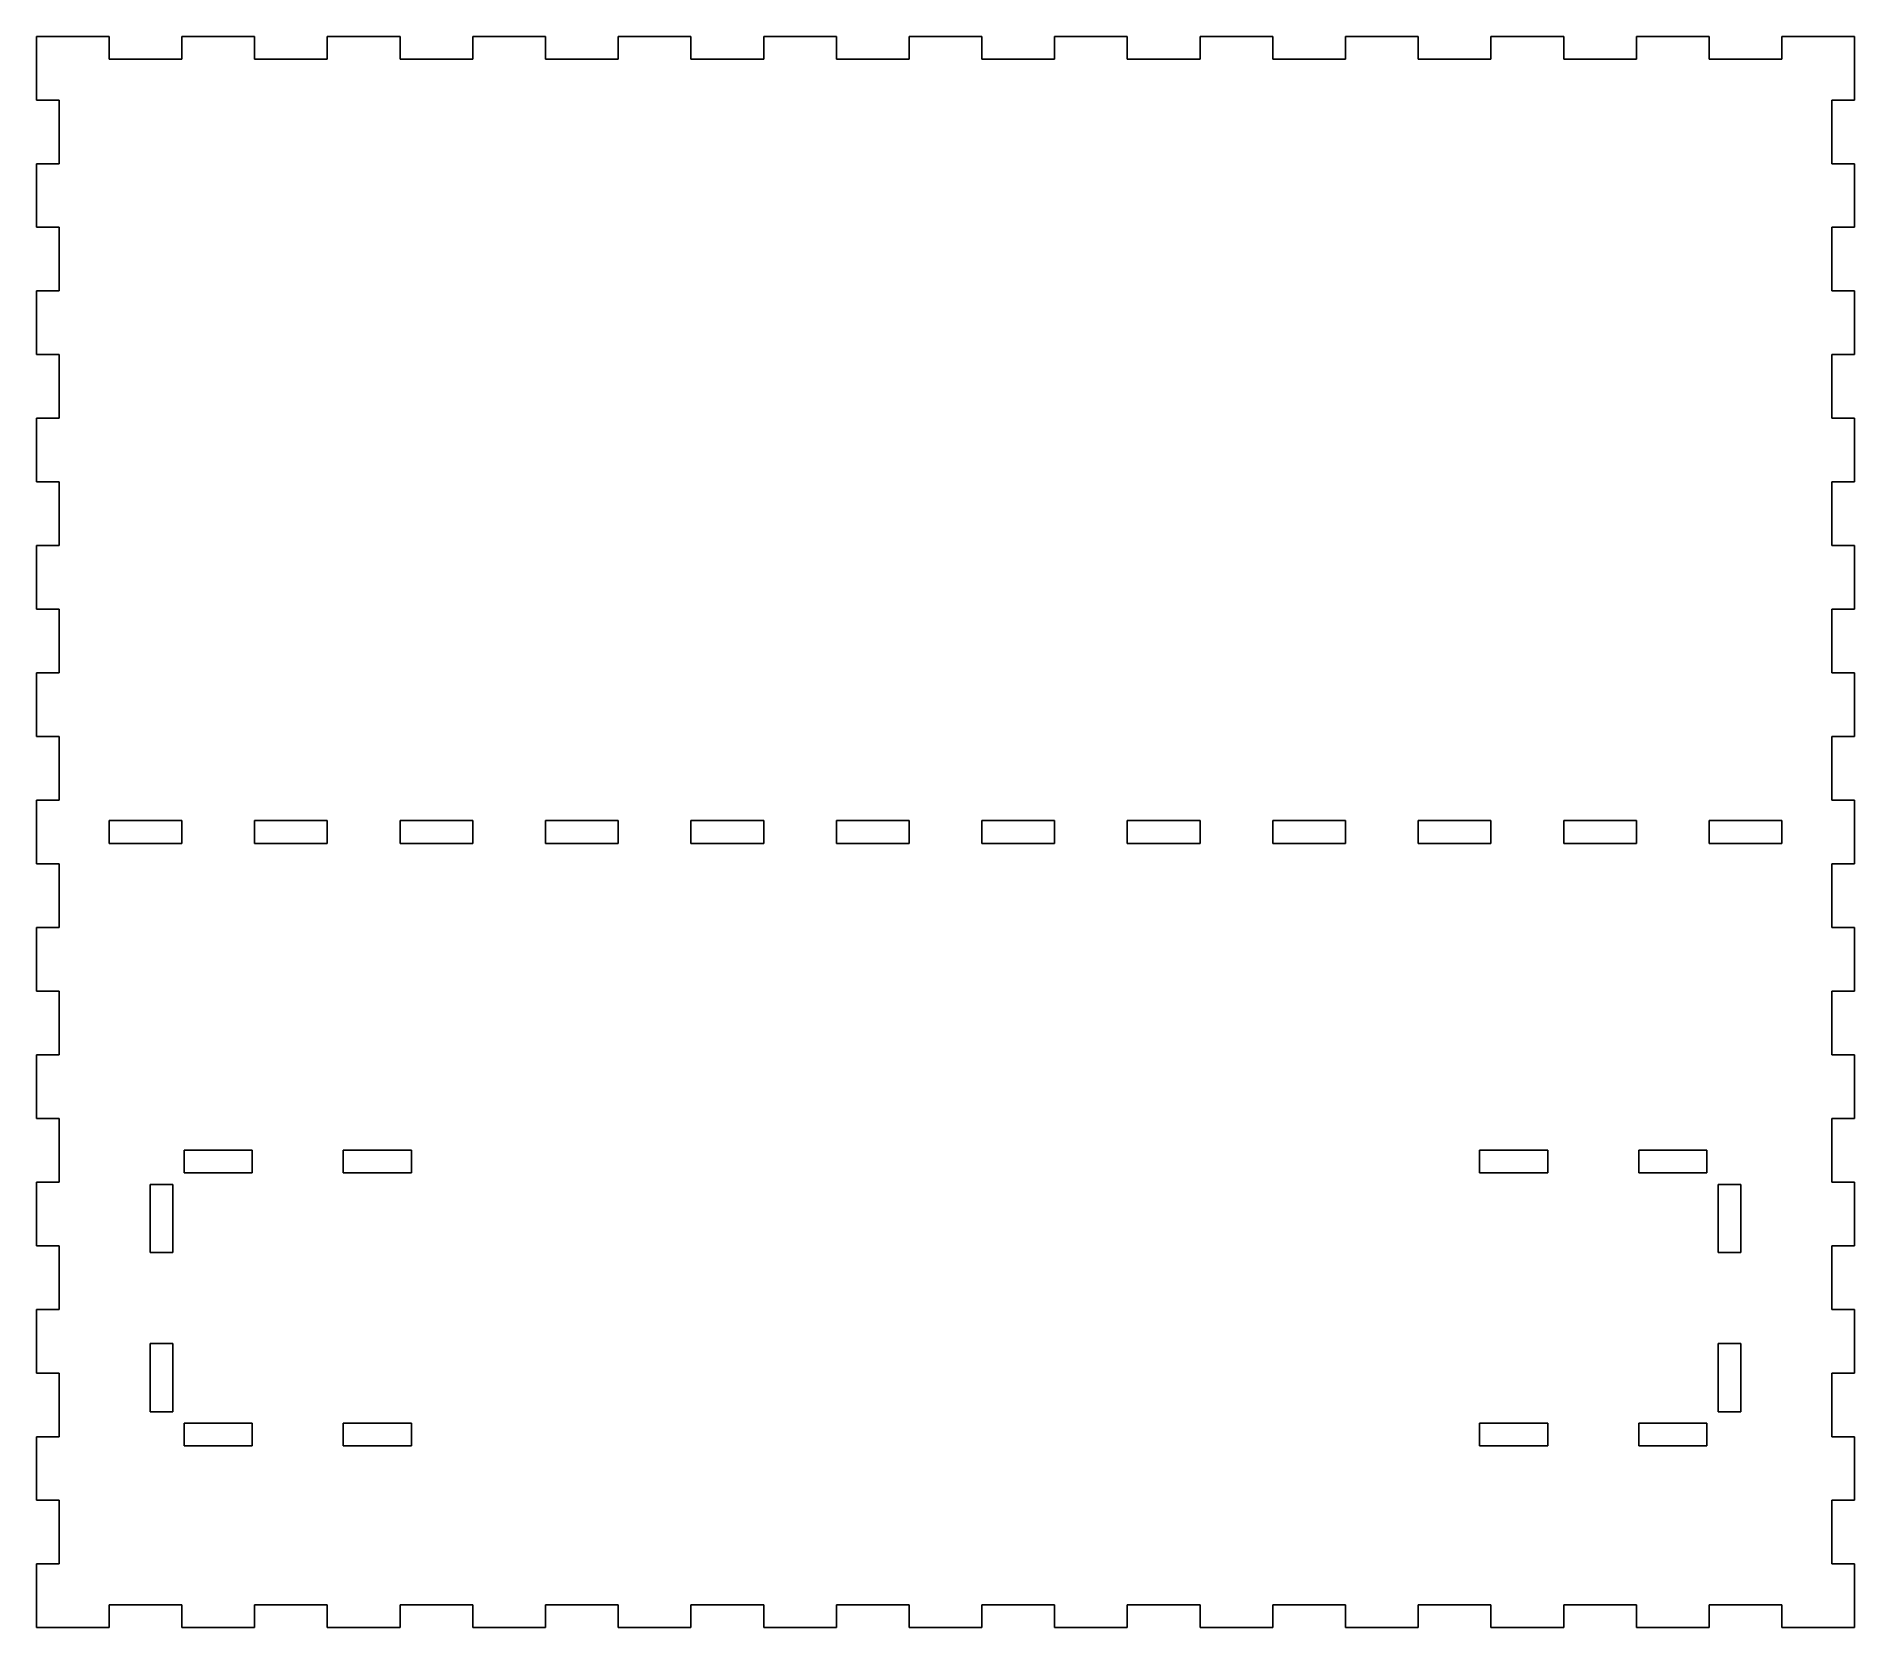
# Model space of a CAD drawing. Header units: millimetres. Extents: x 0 to 400, y 0 to 350.
import ezdxf

# ---------------------------------------------------------------- set-up
doc = ezdxf.new("R2010")
doc.units = ezdxf.units.MM

msp = doc.modelspace()

# ---------------------------------------------------------------- linework, layer by layer
at = {"color": 7, "linetype": 'Continuous', "lineweight": 25}
for p, q in [((0, 350), (16, 350)), ((0, 336), (0, 350)), ((16, 350), (16, 345)), ((32, 350), (48, 350)), ((32, 345), (32, 350)), ((48, 350), (48, 345)), ((64, 350), (80, 350)), ((64, 345), (64, 350)), ((80, 350), (80, 345)), ((96, 350), (112, 350)), ((96, 345), (96, 350)), ((112, 350), (112, 345)), ((128, 350), (144, 350)), ((128, 345), (128, 350)), ((144, 350), (144, 345)), ((160, 350), (176, 350)), ((160, 345), (160, 350)), ((176, 350), (176, 345)), ((192, 350), (208, 350)), ((192, 345), (192, 350)), ((208, 350), (208, 345)), ((224, 350), (240, 350)), ((224, 345), (224, 350)), ((240, 350), (240, 345)), ((256, 350), (272, 350)), ((256, 345), (256, 350)), ((272, 350), (272, 345)), ((288, 350), (304, 350)), ((288, 345), (288, 350)), ((304, 350), (304, 345)), ((320, 350), (336, 350)), ((320, 345), (320, 350)), ((336, 350), (336, 345)), ((352, 350), (368, 350)), ((352, 345), (352, 350)), ((368, 350), (368, 345)), ((384, 350), (400, 350)), ((384, 345), (384, 350)), ((400, 350), (400, 336)), ((16, 345), (32, 345)), ((48, 345), (64, 345)), ((80, 345), (96, 345)), ((112, 345), (128, 345)), ((144, 345), (160, 345)), ((176, 345), (192, 345)), ((208, 345), (224, 345)), ((240, 345), (256, 345)), ((272, 345), (288, 345)), ((304, 345), (320, 345)), ((336, 345), (352, 345)), ((368, 345), (384, 345)), ((0, 336), (5, 336)), ((5, 336), (5, 322)), ((395, 336), (395, 322)), ((400, 336), (395, 336)), ((5, 322), (0, 322)), ((0, 308), (0, 322)), ((395, 322), (400, 322)), ((400, 322), (400, 308)), ((0, 308), (5, 308)), ((5, 308), (5, 294)), ((395, 308), (395, 294)), ((400, 308), (395, 308)), ((5, 294), (0, 294)), ((0, 280), (0, 294)), ((395, 294), (400, 294)), ((400, 294), (400, 280)), ((0, 280), (5, 280)), ((5, 280), (5, 266)), ((395, 280), (395, 266)), ((400, 280), (395, 280)), ((5, 266), (0, 266)), ((0, 252), (0, 266)), ((395, 266), (400, 266)), ((400, 266), (400, 252)), ((0, 252), (5, 252)), ((5, 252), (5, 238)), ((395, 252), (395, 238)), ((400, 252), (395, 252)), ((5, 238), (0, 238)), ((0, 224), (0, 238)), ((395, 238), (400, 238)), ((400, 238), (400, 224)), ((0, 224), (5, 224)), ((5, 224), (5, 210)), ((395, 224), (395, 210)), ((400, 224), (395, 224)), ((5, 210), (0, 210)), ((0, 196), (0, 210)), ((395, 210), (400, 210)), ((400, 210), (400, 196)), ((0, 196), (5, 196)), ((5, 196), (5, 182)), ((395, 196), (395, 182)), ((400, 196), (395, 196)), ((5, 182), (0, 182)), ((0, 168), (0, 182)), ((395, 182), (400, 182)), ((400, 182), (400, 168)), ((16, 172.5), (16, 177.5)), ((16, 177.5), (32, 177.5)), ((32, 177.5), (32, 172.5)), ((48, 172.5), (48, 177.5)), ((48, 177.5), (64, 177.5)), ((64, 177.5), (64, 172.5)), ((80, 172.5), (80, 177.5)), ((80, 177.5), (96, 177.5)), ((96, 177.5), (96, 172.5)), ((112, 172.5), (112, 177.5)), ((112, 177.5), (128, 177.5)), ((128, 177.5), (128, 172.5)), ((144, 172.5), (144, 177.5)), ((144, 177.5), (160, 177.5)), ((160, 177.5), (160, 172.5)), ((176, 172.5), (176, 177.5)), ((176, 177.5), (192, 177.5)), ((192, 177.5), (192, 172.5)), ((208, 172.5), (208, 177.5)), ((208, 177.5), (224, 177.5)), ((224, 177.5), (224, 172.5)), ((240, 172.5), (240, 177.5)), ((240, 177.5), (256, 177.5)), ((256, 177.5), (256, 172.5)), ((272, 172.5), (272, 177.5)), ((272, 177.5), (288, 177.5)), ((288, 177.5), (288, 172.5)), ((304, 172.5), (304, 177.5)), ((304, 177.5), (320, 177.5)), ((320, 177.5), (320, 172.5)), ((336, 172.5), (336, 177.5)), ((336, 177.5), (352, 177.5)), ((352, 177.5), (352, 172.5)), ((368, 172.5), (368, 177.5)), ((368, 177.5), (384, 177.5)), ((384, 177.5), (384, 172.5)), ((32, 172.5), (16, 172.5)), ((64, 172.5), (48, 172.5)), ((96, 172.5), (80, 172.5)), ((128, 172.5), (112, 172.5)), ((160, 172.5), (144, 172.5)), ((192, 172.5), (176, 172.5)), ((224, 172.5), (208, 172.5)), ((256, 172.5), (240, 172.5)), ((288, 172.5), (272, 172.5)), ((320, 172.5), (304, 172.5)), ((352, 172.5), (336, 172.5)), ((384, 172.5), (368, 172.5)), ((0, 168), (5, 168)), ((5, 168), (5, 154)), ((395, 168), (395, 154)), ((400, 168), (395, 168)), ((5, 154), (0, 154)), ((0, 140), (0, 154)), ((395, 154), (400, 154)), ((400, 154), (400, 140)), ((0, 140), (5, 140)), ((5, 140), (5, 126)), ((395, 140), (395, 126)), ((400, 140), (395, 140)), ((5, 126), (0, 126)), ((0, 112), (0, 126)), ((395, 126), (400, 126)), ((400, 126), (400, 112)), ((0, 112), (5, 112)), ((5, 112), (5, 98)), ((395, 112), (395, 98)), ((400, 112), (395, 112)), ((32.5, 100), (32.5, 105)), ((32.5, 105), (47.5, 105)), ((47.5, 105), (47.5, 100)), ((67.5, 100), (67.5, 105)), ((67.5, 105), (82.5, 105)), ((82.5, 105), (82.5, 100)), ((317.5, 105), (317.5, 100)), ((332.5, 105), (317.5, 105)), ((332.5, 100), (332.5, 105)), ((352.5, 105), (352.5, 100)), ((367.5, 105), (352.5, 105)), ((367.5, 100), (367.5, 105)), ((47.5, 100), (32.5, 100)), ((82.5, 100), (67.5, 100)), ((317.5, 100), (332.5, 100)), ((352.5, 100), (367.5, 100)), ((5, 98), (0, 98)), ((0, 84), (0, 98)), ((25, 82.5), (25, 97.5)), ((25, 97.5), (30, 97.5)), ((30, 97.5), (30, 82.5)), ((370, 97.5), (370, 82.5)), ((375, 97.5), (370, 97.5)), ((375, 82.5), (375, 97.5)), ((395, 98), (400, 98)), ((400, 98), (400, 84)), ((0, 84), (5, 84)), ((5, 84), (5, 70)), ((395, 84), (395, 70)), ((400, 84), (395, 84)), ((30, 82.5), (25, 82.5)), ((370, 82.5), (375, 82.5)), ((5, 70), (0, 70)), ((0, 56), (0, 70)), ((395, 70), (400, 70)), ((400, 70), (400, 56)), ((25, 62.5), (30, 62.5)), ((25, 47.5), (25, 62.5)), ((30, 62.5), (30, 47.5)), ((370, 62.5), (370, 47.5)), ((375, 62.5), (370, 62.5)), ((375, 47.5), (375, 62.5)), ((0, 56), (5, 56)), ((5, 56), (5, 42)), ((395, 56), (395, 42)), ((400, 56), (395, 56)), ((30, 47.5), (25, 47.5)), ((32.5, 40), (32.5, 45)), ((32.5, 45), (47.5, 45)), ((47.5, 45), (47.5, 40)), ((67.5, 40), (67.5, 45)), ((67.5, 45), (82.5, 45)), ((82.5, 45), (82.5, 40)), ((317.5, 45), (317.5, 40)), ((332.5, 45), (317.5, 45)), ((332.5, 40), (332.5, 45)), ((352.5, 45), (352.5, 40)), ((367.5, 45), (352.5, 45)), ((367.5, 40), (367.5, 45)), ((370, 47.5), (375, 47.5)), ((5, 42), (0, 42)), ((0, 28), (0, 42)), ((47.5, 40), (32.5, 40)), ((82.5, 40), (67.5, 40)), ((317.5, 40), (332.5, 40)), ((352.5, 40), (367.5, 40)), ((395, 42), (400, 42)), ((400, 42), (400, 28)), ((0, 28), (5, 28)), ((5, 28), (5, 14)), ((400, 28), (395, 28)), ((395, 28), (395, 14)), ((5, 14), (0, 14)), ((0, 0), (0, 14)), ((395, 14), (400, 14)), ((400, 14), (400, 0)), ((16, 0), (16, 5)), ((16, 5), (32, 5)), ((32, 5), (32, 0)), ((48, 0), (48, 5)), ((48, 5), (64, 5)), ((64, 5), (64, 0)), ((80, 0), (80, 5)), ((80, 5), (96, 5)), ((96, 5), (96, 0)), ((112, 0), (112, 5)), ((112, 5), (128, 5)), ((128, 5), (128, 0)), ((144, 0), (144, 5)), ((144, 5), (160, 5)), ((160, 5), (160, 0)), ((176, 0), (176, 5)), ((176, 5), (192, 5)), ((192, 5), (192, 0)), ((208, 0), (208, 5)), ((208, 5), (224, 5)), ((224, 5), (224, 0)), ((240, 0), (240, 5)), ((240, 5), (256, 5)), ((256, 5), (256, 0)), ((272, 0), (272, 5)), ((272, 5), (288, 5)), ((288, 5), (288, 0)), ((304, 0), (304, 5)), ((304, 5), (320, 5)), ((320, 5), (320, 0)), ((336, 0), (336, 5)), ((336, 5), (352, 5)), ((352, 5), (352, 0)), ((368, 0), (368, 5)), ((368, 5), (384, 5)), ((384, 5), (384, 0)), ((16, 0), (0, 0)), ((48, 0), (32, 0)), ((80, 0), (64, 0)), ((112, 0), (96, 0)), ((144, 0), (128, 0)), ((176, 0), (160, 0)), ((208, 0), (192, 0)), ((240, 0), (224, 0)), ((272, 0), (256, 0)), ((304, 0), (288, 0)), ((336, 0), (320, 0)), ((368, 0), (352, 0)), ((400, 0), (384, 0))]:
    msp.add_line(p, q, dxfattribs=at)

doc.saveas('drawing.dxf')
